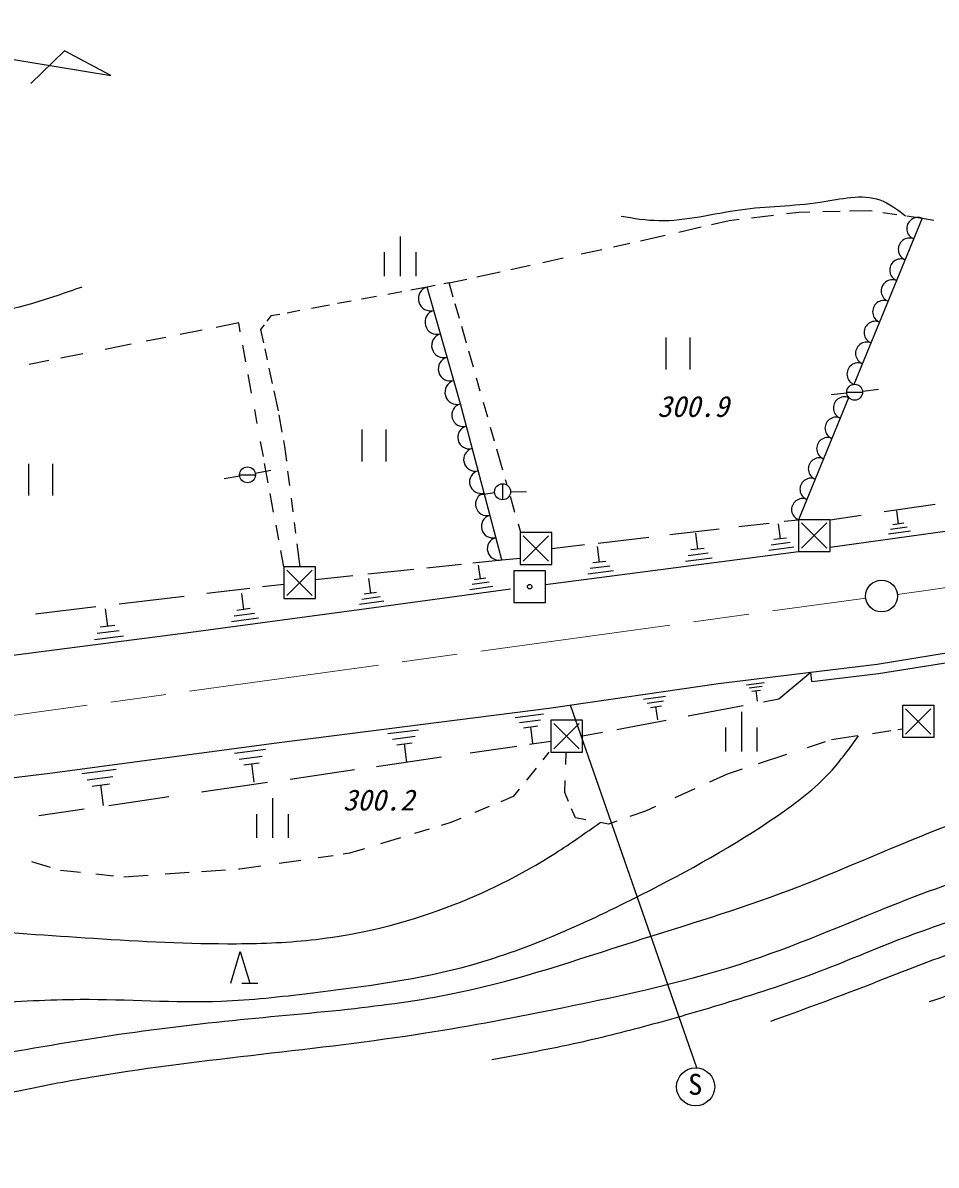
# Model space of a CAD drawing. Units: millimetres, scale not verified. Extents: x 40000 to 680000, y 20000 to 380000.
# Drawn here: x 209876 to 267306, y 263315 to 335162 of the extents above; entities that cross this region are included whole.
import ezdxf
from ezdxf.enums import TextEntityAlignment as Align

# ---------------------------------------------------------------- set-up
doc = ezdxf.new("R2010")
doc.units = ezdxf.units.MM
doc.header["$LTSCALE"] = 1000
doc.linetypes.add('CHAIN', pattern=[18.5, 12, -1.5, 3.5, -1.5])
for name, color, linetype, lineweight in [('M-BGD', 7, 'Continuous', 25), ('M-BMK', 2, 'CHAIN', 13), ('M-BMK-SRVR', 3, 'Continuous', 25), ('M-STR-STRC', 7, 'Continuous', 25)]:
    doc.layers.add(name, color=color, linetype=linetype, lineweight=lineweight)
doc.styles.add('ＭＳ ゴシック', font='')
doc.styles.get('ＭＳ ゴシック').set_extended_font_data('MS Gothic')

msp = doc.modelspace()

# ---------------------------------------------------------------- linework, layer by layer
at = {"layer": 'M-BGD'}
for p, q in [((260177, 323295), (261263, 323320)), ((261863, 323334), (263091, 323363)), ((263091, 323363), (263274, 323337)), ((253175, 322481), (254280, 322736)), ((254280, 322736), (254920, 322813)), ((255689, 322904), (257072, 323069)), ((257897, 323167), (258668, 323259)), ((258668, 323259), (259355, 323275)), ((266435, 322876), (262138, 312418)), ((263944, 323239), (264824, 323111)), ((265458, 323018), (266435, 322876)), ((266435, 322876), (267157, 322758)), ((251117, 322005), (252524, 322331)), ((233601, 321731), (233601, 319231)), ((247016, 321075), (248039, 321301)), ((248707, 321448), (250270, 321809)), ((232601, 320731), (232601, 319231)), ((234601, 319231), (234601, 320731)), ((244979, 320627), (246283, 320914)), ((240563, 319654), (241776, 319921)), ((242565, 320095), (243861, 320380)), ((236692, 318801), (237797, 319044)), ((238415, 319181), (239890, 319505)), ((235301, 318542), (234274, 318352)), ((235813, 318638), (235301, 318542)), ((237389, 311194), (235301, 318542)), ((236692, 318801), (236353, 318738)), ((236945, 317918), (236692, 318801)), ((230528, 317659), (229668, 317500)), ((232121, 317954), (231168, 317777)), ((233707, 318247), (232837, 318086)), ((227292, 317060), (226491, 316912)), ((229150, 317404), (228025, 317196)), ((237329, 316576), (237067, 317491)), ((223449, 316286), (222024, 316004)), ((223551, 315732), (223449, 316286)), ((225041, 316160), (224820, 315874)), ((225477, 316725), (225227, 316401)), ((226035, 316828), (225477, 316725)), ((221160, 315834), (219773, 315559)), ((224820, 315874), (224999, 315041)), ((237778, 315006), (237473, 316071)), ((216697, 314951), (215052, 314626)), ((218872, 315381), (217636, 315137)), ((223900, 313840), (223708, 314883)), ((250321, 313364), (250321, 315364)), ((251821, 315364), (251821, 313364)), ((213642, 314348), (212263, 314075)), ((225083, 314655), (225232, 313964)), ((238206, 313508), (237916, 314522)), ((211505, 313925), (210278, 313683)), ((225346, 313434), (225551, 312484)), ((224263, 311879), (224048, 313043)), ((238636, 312006), (238402, 312823)), ((225652, 312015), (225922, 310766)), ((261685, 311879), (260695, 311769)), ((261681, 311930), (262681, 311930)), ((262685, 311989), (263675, 312119)), ((239991, 301387), (237389, 311194)), ((239108, 310356), (238844, 311278)), ((261795, 311585), (258643, 303912)), ((224619, 309952), (224455, 310840)), ((225980, 310498), (226169, 309426)), ((239542, 308841), (239291, 309718)), ((231204, 307576), (231204, 309576)), ((232704, 309576), (232704, 307576)), ((224999, 307891), (224825, 308837)), ((226262, 308900), (226328, 308525)), ((226328, 308525), (226447, 307591)), ((240064, 307017), (239685, 308339)), ((210246, 305432), (210246, 307432)), ((211746, 307432), (211746, 305432)), ((224495, 306829), (225475, 307019)), ((225308, 306221), (225080, 307451)), ((226527, 306962), (226641, 306070)), ((223515, 306649), (222525, 306479)), ((223504, 306733), (224504, 306733)), ((240043, 306169), (240043, 305169)), ((240333, 306076), (240236, 306414)), ((225647, 304382), (225429, 305567)), ((239545, 305599), (238555, 305459)), ((240821, 304370), (240535, 305370)), ((240545, 305669), (241545, 305679)), ((226743, 305275), (226853, 304410)), ((260643, 302193), (282936, 305268)), ((264030, 304418), (267238, 304898)), ((260643, 303912), (262595, 304204)), ((264805, 304479), (264925, 303649)), ((225967, 302650), (225796, 303578)), ((226939, 303738), (227024, 303070)), ((241185, 303099), (241033, 303627)), ((250561, 302972), (253660, 303332)), ((254895, 303476), (256808, 303699)), ((257365, 303659), (257495, 302709)), ((257757, 303809), (258643, 303912)), ((258643, 303912), (258643, 301912)), ((260643, 303912), (258643, 303912)), ((258833, 303712), (260433, 302112)), ((260433, 303712), (258833, 302112)), ((260643, 301912), (260643, 303912)), ((265475, 303449), (264445, 303299)), ((265265, 303699), (264575, 303599)), ((241146, 303099), (241146, 301099)), ((243146, 303099), (241146, 303099)), ((241336, 302899), (242936, 301299)), ((242936, 302899), (241336, 301299)), ((243146, 301099), (243146, 303099)), ((246045, 302446), (249247, 302819)), ((252165, 303059), (252295, 302059)), ((257885, 302759), (257095, 302659)), ((265685, 303189), (264305, 302999)), ((226282, 300947), (226091, 301981)), ((227111, 302385), (227295, 300947)), ((242746, 299830), (258643, 301912)), ((243146, 302109), (245191, 302347)), ((245995, 302219), (246125, 301239)), ((252965, 301809), (251715, 301649)), ((252715, 302109), (251875, 302009)), ((258365, 302179), (256775, 301969)), ((258125, 302469), (256935, 302319)), ((258643, 301912), (260643, 301912)), ((235279, 300889), (237463, 301120)), ((238181, 301196), (239991, 301387)), ((238505, 301049), (238625, 300189)), ((239991, 301387), (241146, 301497)), ((241146, 301099), (243146, 301099)), ((246535, 301289), (245715, 301189)), ((253215, 301499), (251545, 301279)), ((226282, 300947), (226282, 298947)), ((228282, 300947), (226282, 300947)), ((226472, 300747), (228072, 299147)), ((228072, 300747), (226472, 299147)), ((228282, 298947), (228282, 300947)), ((228282, 300150), (230624, 300397)), ((231573, 300497), (234472, 300804)), ((240746, 300702), (240746, 298702)), ((242746, 300702), (240746, 300702)), ((242746, 298702), (242746, 300702)), ((247025, 300689), (245395, 300479)), ((246785, 300989), (245555, 300839)), ((221452, 299283), (224155, 299606)), ((224955, 299702), (226282, 299861)), ((231605, 300209), (231735, 299289)), ((239425, 299709), (237985, 299509)), ((239205, 299979), (238125, 299829)), ((238985, 300239), (238265, 300139)), ((215932, 298622), (220027, 299112)), ((223615, 299279), (223755, 298269)), ((226282, 298947), (228282, 298947)), ((231020, 298258), (240546, 299560)), ((232355, 299059), (231195, 298899)), ((232115, 299339), (231345, 299229)), ((210663, 297992), (214467, 298447)), ((215055, 298309), (215195, 297209)), ((220436, 296833), (231020, 298258)), ((224175, 298319), (223325, 298209)), ((232585, 298779), (231045, 298569)), ((240746, 298702), (242746, 298702)), ((224685, 297709), (222995, 297479)), ((224435, 298019), (223165, 297849)), ((198087, 293942), (220436, 296833)), ((215935, 296929), (214555, 296749)), ((215655, 297259), (214735, 297149)), ((216215, 296589), (214375, 296349)), ((263590, 294828), (268210, 295571)), ((259418, 294326), (263590, 294828)), ((263674, 294234), (268293, 294977)), ((253624, 293610), (259418, 294326)), ((257408, 292644), (259418, 294326)), ((259490, 293730), (259418, 294326)), ((259490, 293730), (263674, 294234)), ((242946, 292050), (253624, 293610)), ((255385, 293529), (256485, 293679)), ((255555, 293329), (256375, 293439)), ((255715, 293129), (256265, 293199)), ((256075, 292499), (255995, 293169)), ((248905, 292619), (250295, 292819)), ((249125, 292369), (250165, 292519)), ((256447, 292462), (257408, 292644)), ((225834, 289871), (242946, 292050)), ((249335, 292109), (250035, 292209)), ((249805, 291329), (249685, 292159)), ((251714, 291570), (255166, 292221)), ((255059, 291835), (255059, 289335)), ((265184, 292226), (265184, 290226)), ((267184, 292226), (265184, 292226)), ((265374, 292026), (266974, 290426)), ((266974, 292026), (265374, 290426)), ((267184, 290226), (267184, 292226)), ((240835, 291479), (242605, 291699)), ((241105, 291159), (242435, 291319)), ((243077, 291295), (243077, 289295)), ((245077, 291295), (243077, 291295)), ((243267, 291095), (244867, 289495)), ((244867, 291095), (243267, 289495)), ((245077, 289295), (245077, 291295)), ((247221, 290723), (250319, 291307)), ((232825, 290459), (234745, 290699)), ((233115, 290109), (234555, 290289)), ((241365, 290829), (242255, 290939)), ((241945, 289829), (241815, 290889)), ((245077, 290319), (246315, 290552)), ((254059, 290835), (254059, 289335)), ((256059, 289335), (256059, 290835)), ((262355, 290312), (260730, 290069)), ((264459, 290626), (263297, 290452)), ((265184, 290734), (264893, 290690)), ((211574, 287976), (225834, 289871)), ((233395, 289749), (234355, 289869)), ((234025, 288659), (233875, 289809)), ((237995, 289247), (240944, 289676)), ((241739, 289792), (243077, 289986)), ((260337, 289940), (259200, 289566)), ((265184, 290226), (267184, 290226)), ((223185, 289219), (225125, 289469)), ((223485, 288859), (224935, 289049)), ((232118, 288393), (236209, 288988)), ((242959, 289295), (242575, 288816)), ((243077, 289295), (245077, 289295)), ((244013, 288517), (244039, 289295)), ((257902, 289139), (256108, 288548)), ((213595, 287949), (215745, 288229)), ((223775, 288499), (224745, 288629)), ((224415, 287399), (224265, 288569)), ((226676, 287601), (230732, 288191)), ((242144, 288278), (241537, 287521)), ((255116, 288222), (254169, 287910)), ((203348, 286979), (211574, 287976)), ((213925, 287559), (215535, 287769)), ((221119, 286793), (225263, 287396)), ((243956, 286748), (243980, 287498)), ((254169, 287910), (253060, 287410)), ((214245, 287159), (215325, 287299)), ((214955, 285939), (214785, 287229)), ((241086, 286959), (240717, 286499)), ((244190, 286192), (243956, 286748)), ((252126, 286988), (250881, 286426)), ((215275, 285943), (219066, 286494)), ((225574, 286399), (225574, 283899)), ((240717, 286499), (239933, 286172)), ((210873, 285303), (213740, 285720)), ((224574, 285399), (224574, 283899)), ((226574, 283899), (226574, 285399)), ((239192, 285863), (238303, 285493)), ((244620, 285170), (244383, 285734)), ((249021, 285585), (248051, 285239)), ((249665, 285876), (249021, 285585)), ((236731, 284838), (236173, 284669)), ((237407, 285119), (236731, 284838)), ((245277, 285039), (244620, 285170)), ((246696, 284755), (246182, 284858)), ((247227, 284945), (246696, 284755)), ((233632, 283900), (232368, 283517)), ((235425, 284443), (234513, 284167)), ((231362, 283213), (230420, 282928)), ((211622, 282036), (210431, 282401)), ((227365, 282486), (225999, 282289)), ((229397, 282780), (228439, 282642)), ((230420, 282928), (230015, 282870)), ((213498, 281717), (212235, 281849)), ((220326, 281713), (218818, 281610)), ((222617, 281869), (221115, 281767)), ((223528, 281932), (223438, 281925)), ((224837, 282121), (223528, 281932)), ((215583, 281500), (214463, 281616)), ((217761, 281538), (216220, 281433)), ((222947, 274762), (223547, 276762)), ((223547, 276762), (224147, 274762)), ((223647, 274762), (224647, 274762))]:
    msp.add_line(p, q, dxfattribs=at)
for centre, radius in [((262181, 311930), 500), ((224004, 306733), 500), ((240043, 305669), 500), ((241746, 299702), 140)]:
    msp.add_circle(centre, radius, dxfattribs=at)
for centre, radius, start, end in [((266166, 322222), 707, 67.66304, 247.66304), ((265629, 320915), 707, 67.66304, 247.66304), ((265092, 319608), 707, 67.66304, 247.66304), ((264555, 318301), 707, 67.66304, 247.66304), ((235510, 317807), 764, 105.86571, 285.86571), ((264018, 316993), 707, 67.66304, 247.66304), ((235927, 316338), 764, 105.86571, 285.86571), ((263481, 315686), 707, 67.66304, 247.66304), ((236345, 314868), 764, 105.86571, 285.86571), ((262943, 314379), 707, 67.66304, 247.66304), ((236763, 313398), 764, 105.86571, 285.86571), ((262406, 313072), 707, 67.66304, 247.66304), ((237181, 311929), 764, 105.86571, 285.86571), ((237575, 310493), 725, 104.86029, 284.86029), ((261533, 310945), 691, 67.66304, 247.66304), ((237947, 309092), 725, 104.86029, 284.86029), ((261007, 309667), 691, 67.66304, 247.66304), ((260482, 308388), 691, 67.66304, 247.66304), ((238319, 307691), 725, 104.86029, 284.86029), ((259956, 307109), 691, 67.66304, 247.66304), ((238690, 306291), 725, 104.86029, 284.86029), ((259431, 305830), 691, 67.66304, 247.66304), ((239062, 304890), 725, 104.86029, 284.86029), ((258905, 304551), 691, 67.66304, 247.66304), ((239434, 303489), 725, 104.86029, 284.86029), ((239806, 302088), 725, 104.86029, 284.86029)]:
    msp.add_arc(centre, radius, start, end, dxfattribs=at)
for points, knots in [([(247490, 323003), (248284, 322875), (249079, 322746), (249874, 322730), (251581, 322696), (253290, 323179), (254981, 323411), (256643, 323640), (258288, 323626), (260021, 323888), (261303, 324082), (262634, 324427), (263766, 324024), (264340, 323821), (264862, 323425), (265384, 323029)], [0, 0, 0, 0, 1, 1, 1, 2, 2, 2, 3, 3, 3, 4, 4, 4, 5, 5, 5, 5]), ([(181254, 310404), (182632, 310830), (184010, 311256), (185397, 311654), (186340, 311924), (187288, 312181), (188239, 312422), (189160, 312655), (190085, 312873), (191004, 313113), (192440, 313488), (193863, 313916), (195305, 314265), (196745, 314613), (198205, 314882), (199657, 315187), (201152, 315501), (202638, 315853), (204137, 316160), (206242, 316590), (208372, 316928), (210434, 317516), (211505, 317821), (212557, 318194), (213609, 318566)], [0, 0, 0, 0, 1, 1, 1, 2, 2, 2, 3, 3, 3, 4, 4, 4, 5, 5, 5, 6, 6, 6, 7, 7, 7, 8, 8, 8, 8]), ([(152511, 255945), (153685, 256737), (154860, 257528), (155960, 258418), (156793, 259091), (157583, 259820), (158433, 260463), (160459, 261997), (162827, 263048), (165179, 264065), (166657, 264705), (168129, 265330), (169636, 265866), (171374, 266485), (173157, 266984), (174948, 267454), (176824, 267947), (178708, 268408), (180622, 268713), (182710, 269046), (184833, 269194), (186940, 269262), (188743, 269321), (190535, 269321), (192366, 269194), (193217, 269135), (194076, 269048), (194839, 268713), (195351, 268488), (195820, 268151), (196350, 267957), (196701, 267829), (197078, 267763), (197449, 267751), (198749, 267710), (199976, 268335), (201227, 268782), (202892, 269377), (204600, 269657), (206309, 269949), (209163, 270436), (212024, 270955), (214895, 271392), (217611, 271805), (220337, 272144), (223068, 272422), (225631, 272683), (228198, 272890), (230761, 273177), (232996, 273428), (235228, 273739), (237423, 274208), (241103, 274993), (244679, 276220), (248275, 277367), (251543, 278410), (254828, 279388), (258028, 280595), (261195, 281790), (264279, 283210), (267438, 284442), (270387, 285592), (273400, 286579), (276435, 287464), (279259, 288287), (282102, 289022), (284952, 289799), (286662, 290265), (288374, 290746), (290103, 291035), (291564, 291280), (293037, 291388), (294499, 291859), (295478, 292175), (296453, 292654), (296903, 293645), (297080, 294034), (297176, 294503), (297041, 294813), (296820, 295318), (295986, 295404), (295255, 295500), (294019, 295662), (293078, 295853), (292095, 296186), (291230, 296480), (290333, 296884), (289417, 297148), (289030, 297260), (288640, 297346), (288250, 297433)], [0, 0, 0, 0, 1, 1, 1, 2, 2, 2, 3, 3, 3, 4, 4, 4, 5, 5, 5, 6, 6, 6, 7, 7, 7, 8, 8, 8, 9, 9, 9, 10, 10, 10, 11, 11, 11, 12, 12, 12, 13, 13, 13, 14, 14, 14, 15, 15, 15, 16, 16, 16, 17, 17, 17, 18, 18, 18, 19, 19, 19, 20, 20, 20, 21, 21, 21, 22, 22, 22, 23, 23, 23, 24, 24, 24, 25, 25, 25, 26, 26, 26, 27, 27, 27, 28, 28, 28, 29, 29, 29, 30, 30, 30, 30]), ([(127544, 250206), (129675, 251013), (131807, 251820), (133968, 252534), (135897, 253171), (137849, 253735), (139789, 254345), (140808, 254665), (141824, 254998), (142850, 255293), (143974, 255617), (145111, 255894), (146256, 256156), (147449, 256428), (148651, 256685), (149791, 257104), (151683, 257800), (153405, 258945), (155030, 260179), (156241, 261097), (157398, 262065), (158655, 262884), (160278, 263942), (162066, 264751), (163843, 265566), (165629, 266384), (167402, 267207), (169230, 267899), (170902, 268532), (172619, 269054), (174344, 269537), (176337, 270096), (178340, 270603), (180361, 271064), (182543, 271562), (184747, 272006), (186951, 272293), (189203, 272586), (191456, 272716), (193766, 272963), (194821, 273076), (195888, 273214), (196894, 273019), (197666, 272870), (198401, 272524), (199184, 272293), (199734, 272130), (200308, 272023), (200859, 272069), (201781, 272147), (202642, 272652), (203540, 272963), (204831, 273411), (206202, 273459), (207562, 273522), (209547, 273613), (211511, 273735), (213482, 273745), (216438, 273760), (219409, 273522), (222363, 273633), (224229, 273704), (226087, 273914), (227949, 274136), (231375, 274545), (234810, 274998), (238114, 275923), (241811, 276959), (245343, 278588), (248783, 280336), (251726, 281832), (254602, 283416), (257329, 285294), (258516, 286110), (259675, 286983), (260642, 288033), (261294, 288742), (261859, 289532), (262424, 290322)], [0, 0, 0, 0, 1, 1, 1, 2, 2, 2, 3, 3, 3, 4, 4, 4, 5, 5, 5, 6, 6, 6, 7, 7, 7, 8, 8, 8, 9, 9, 9, 10, 10, 10, 11, 11, 11, 12, 12, 12, 13, 13, 13, 14, 14, 14, 15, 15, 15, 16, 16, 16, 17, 17, 17, 18, 18, 18, 19, 19, 19, 20, 20, 20, 21, 21, 21, 22, 22, 22, 23, 23, 23, 24, 24, 24, 25, 25, 25, 26, 26, 26, 26]), ([(196952, 263963), (198296, 264496), (199641, 265029), (201000, 265525), (202501, 266073), (204019, 266576), (205558, 267007), (206901, 267383), (208258, 267703), (209622, 267995), (211246, 268342), (212877, 268649), (214515, 268919), (221376, 270052), (228337, 270550), (235201, 271630), (238076, 272082), (240934, 272637), (243793, 273218), (247810, 274033), (251829, 274900), (255700, 276206), (259020, 277326), (262233, 278769), (265506, 280035), (267862, 280946), (270250, 281766), (272651, 282557), (274195, 283065), (275746, 283561), (277320, 283957), (279810, 284584), (282360, 284959), (284885, 285452), (286476, 285762), (288058, 286119), (289647, 286432), (293605, 287211), (297614, 287717), (301601, 288347), (304322, 288776), (307032, 289263), (309742, 289750)], [0, 0, 0, 0, 1, 1, 1, 2, 2, 2, 3, 3, 3, 4, 4, 4, 5, 5, 5, 6, 6, 6, 7, 7, 7, 8, 8, 8, 9, 9, 9, 10, 10, 10, 11, 11, 11, 12, 12, 12, 13, 13, 13, 14, 14, 14, 14]), ([(117901, 248402), (121827, 249852), (125752, 251302), (129712, 252659), (132363, 253568), (135028, 254434), (137678, 255337), (139630, 256003), (141573, 256688), (143584, 257192), (145067, 257563), (146587, 257835), (147979, 258428), (149181, 258940), (150288, 259692), (151344, 260488), (152256, 261176), (153130, 261898), (153953, 262685), (154750, 263447), (155500, 264271), (156357, 264951), (157554, 265903), (158962, 266576), (160339, 267286), (162328, 268311), (164251, 269413), (166245, 270376), (169091, 271752), (172080, 272848), (175035, 274016), (178180, 275260), (181286, 276586), (184512, 277587), (186597, 278234), (188732, 278745), (190898, 279029), (193488, 279368), (196122, 279381), (198727, 279166), (201166, 278965), (203579, 278563), (206006, 278274), (208764, 277944), (211539, 277760), (214315, 277587), (217312, 277400), (220309, 277226), (223311, 277244), (224985, 277254), (226661, 277323), (228324, 277518), (231110, 277845), (233863, 278523), (236496, 279510), (238899, 280410), (241204, 281568), (243363, 282943), (244320, 283553), (245248, 284206), (246177, 284859)], [0, 0, 0, 0, 1, 1, 1, 2, 2, 2, 3, 3, 3, 4, 4, 4, 5, 5, 5, 6, 6, 6, 7, 7, 7, 8, 8, 8, 9, 9, 9, 10, 10, 10, 11, 11, 11, 12, 12, 12, 13, 13, 13, 14, 14, 14, 15, 15, 15, 16, 16, 16, 17, 17, 17, 18, 18, 18, 19, 19, 19, 20, 20, 20, 20]), ([(256901, 272370), (258784, 273052), (260666, 273734), (262536, 274454), (264569, 275236), (266587, 276062), (268643, 276774), (270580, 277444), (272551, 278012), (274514, 278620), (276508, 279238), (278494, 279896), (280527, 280325), (282767, 280796), (285065, 280989), (287345, 281271), (289519, 281541), (291677, 281892), (293832, 282266), (296390, 282709), (298944, 283185), (301502, 283639), (304264, 284129), (307031, 284594), (309797, 285059)], [0, 0, 0, 0, 1, 1, 1, 2, 2, 2, 3, 3, 3, 4, 4, 4, 5, 5, 5, 6, 6, 6, 7, 7, 7, 8, 8, 8, 8]), ([(266892, 273601), (268648, 274199), (270405, 274797), (272147, 275448), (273983, 276134), (275802, 276879), (277686, 277389), (279255, 277813), (280868, 278075), (282468, 278383), (284961, 278864), (287423, 279461), (289902, 279993), (292145, 280475), (294401, 280904), (296672, 281224), (299206, 281581), (301757, 281803), (304295, 282124), (306142, 282357), (307982, 282644), (309822, 282930)], [0, 0, 0, 0, 1, 1, 1, 2, 2, 2, 3, 3, 3, 4, 4, 4, 5, 5, 5, 6, 6, 6, 7, 7, 7, 7]), ([(280005, 281735), (278189, 281466), (276373, 281198), (274607, 280732), (273226, 280368), (271876, 279883), (270520, 279421), (268871, 278860), (267213, 278332), (265584, 277725), (263694, 277020), (261842, 276207), (259955, 275488), (258079, 274773), (256168, 274150), (254248, 273560), (252662, 273073), (251068, 272609), (249467, 272172), (247933, 271754), (246392, 271361), (244840, 271015), (243025, 270612), (241195, 270274), (239365, 269936)], [0, 0, 0, 0, 1, 1, 1, 2, 2, 2, 3, 3, 3, 4, 4, 4, 5, 5, 5, 6, 6, 6, 7, 7, 7, 8, 8, 8, 8])]:
    msp.add_open_spline(points, degree=3, knots=knots, dxfattribs=at)
at = {"layer": 'M-BMK'}
for p, q in [((264867, 299201), (286818, 302380)), ((202026, 290601), (262879, 298984))]:
    msp.add_line(p, q, dxfattribs=at)
at = {"layer": 'M-BMK-SRVR'}
for p, q in [((195277, 335162), (215410, 331853)), ((212505, 333404), (210384, 331340)), ((215410, 331853), (212505, 333404))]:
    msp.add_line(p, q, dxfattribs=at)
msp.add_circle((263871, 299110), 1000, dxfattribs=at)
at = {"layer": 'M-STR-STRC'}
msp.add_line((252251, 269439), (244310, 292249), dxfattribs=at)
msp.add_circle((252180, 268241), 1200, dxfattribs=at)

# ---------------------------------------------------------------- texts
at = {"layer": 'M-BGD', "style": 'ＭＳ ゴシック', "oblique": 15}
for s, p in [('300.9', (249769, 309979)), ('300.2', (229999, 285227))]:
    msp.add_text(s, height=1320, dxfattribs=at).set_placement(p, align=Align.BOTTOM_LEFT)
at = {"layer": 'M-STR-STRC', "style": 'ＭＳ ゴシック'}
msp.add_text('S', height=1320, dxfattribs=at).set_placement((251707, 267343), align=Align.BOTTOM_LEFT)

doc.saveas('drawing.dxf')
